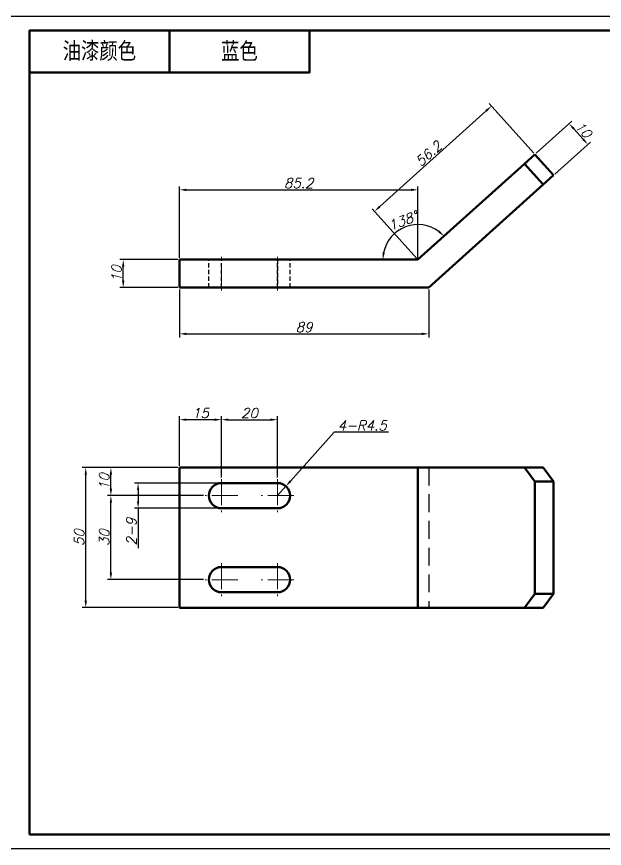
# Model space of a CAD drawing. Header units: inches. Extents: x 17901 to 26602, y 9673 to 14036.
# Drawn here: x 18671.3 to 18881.1, y 13161.6 to 13458.6 of the extents above; entities that cross this region are included whole.
import ezdxf

# ---------------------------------------------------------------- set-up
doc = ezdxf.new("R2010")
doc.units = ezdxf.units.IN
doc.header["$MEASUREMENT"] = 0
doc.linetypes.add('CENTER', pattern=[50.8, 31.75, -6.35, 6.35, -6.35])
doc.linetypes.add('DASHED2', pattern=[9.525, 6.35, -3.175])
for name, color, linetype, lineweight in [('中心线', 1, 'CENTER', 15), ('图框_内框线', 5, 'Continuous', 50), ('标注线', 3, 'Continuous', 25), ('粗实线', 7, 'Continuous', 50), ('虚线', 2, 'DASHED2', 25)]:
    doc.layers.add(name, color=color, linetype=linetype, lineweight=lineweight)
doc.styles.add('DIM_FONT', font='romans.shx', dxfattribs={"oblique": 15})
doc.styles.add('仿宋体', font='FSGB2312.ttf', dxfattribs={"width": 0.8, "height": 3.5})
doc.dimstyles.new('幅面 1：1$0', dxfattribs={"dimtxt": 3.5, "dimasz": 2.5, "dimexe": 1.25, "dimexo": 0.625, "dimtad": 1, "dimdsep": 46, "dimtxsty": 'DIM_FONT', "dimcen": 2.5, "dimclrd": 256, "dimclre": 256, "dimclrt": 256, "dimadec": 0, "dimazin": 0, "dimtm": 1e-09, "dimtfac": 0.5, "dimtmove": 0, "dimatfit": 3, "dimfxl": 1, "dimlwd": -1, "dimarcsym": 0})
doc.dimstyles.new('幅面 1：1$2', dxfattribs={"dimtxt": 3.5, "dimasz": 2.5, "dimexe": 1.25, "dimexo": 0.625, "dimtad": 1, "dimdsep": 46, "dimtxsty": 'DIM_FONT', "dimcen": 2.5, "dimclrd": 256, "dimclre": 256, "dimclrt": 256, "dimazin": 2, "dimtfac": 0.5, "dimtmove": 0, "dimatfit": 3, "dimfxl": 1, "dimlwd": -1, "dimlwe": -1, "dimarcsym": 0})
doc.dimstyles.new('幅面 1：1$4', dxfattribs={"dimtxt": 3.5, "dimasz": 2.5, "dimexe": 1.25, "dimexo": 0.625, "dimtad": 1, "dimtoh": 1, "dimdsep": 46, "dimtxsty": 'DIM_FONT', "dimcen": 2.5, "dimclrd": 256, "dimclre": 256, "dimclrt": 256, "dimazin": 2, "dimtfac": 0.5, "dimtmove": 0, "dimatfit": 3, "dimfxl": 1, "dimlwd": -1, "dimlwe": -1, "dimarcsym": 0})

# ---------------------------------------------------------------- blocks, each defined once
blk = doc.blocks.new('*D133')
at = {"layer": 'Defpoints', "color": 0, "transparency": 16777216}
for p in [(18709.36, 13371.87), (18729.44, 13371.87), (18729.44, 13361.87)]:
    blk.add_point(p, dxfattribs=at)
at = {"layer": '标注线', "lineweight": -2, "transparency": 16777216}
for p, q in [((18728.82, 13371.87), (18708.11, 13371.87)), ((18728.82, 13361.87), (18708.11, 13361.87))]:
    blk.add_line(p, q, dxfattribs=at)
at = {"layer": '标注线', "transparency": 16777216}
blk.add_line((18709.36, 13364.37), (18709.36, 13369.37), dxfattribs=at)
for points in [[(18708.95, 13369.37), (18709.78, 13369.37), (18709.36, 13371.87)], [(18708.95, 13364.37), (18709.78, 13364.37), (18709.36, 13361.87)]]:
    blk.add_solid(points, dxfattribs=at)
at = {"layer": '标注线', "transparency": 16777216, "insert": (18706.99, 13366.87), "char_height": 3.5, "attachment_point": 5, "rotation": 90, "style": 'DIM_FONT'}
blk.add_mtext('10', dxfattribs=at)
blk = doc.blocks.new('*D134')
at = {"layer": 'Defpoints', "color": 0, "transparency": 16777216}
for p in [(18729.44, 13361.87), (18818.44, 13361.87), (18818.44, 13345.37)]:
    blk.add_point(p, dxfattribs=at)
at = {"layer": '标注线', "lineweight": -2, "transparency": 16777216}
for p, q in [((18729.44, 13361.24), (18729.44, 13344.12)), ((18818.44, 13361.24), (18818.44, 13344.12))]:
    blk.add_line(p, q, dxfattribs=at)
at = {"layer": '标注线', "transparency": 16777216}
blk.add_line((18731.94, 13345.37), (18815.94, 13345.37), dxfattribs=at)
for points in [[(18731.94, 13345.79), (18731.94, 13344.95), (18729.44, 13345.37)], [(18815.94, 13345.79), (18815.94, 13344.95), (18818.44, 13345.37)]]:
    blk.add_solid(points, dxfattribs=at)
at = {"layer": '标注线', "transparency": 16777216, "insert": (18773.94, 13347.75), "char_height": 3.5, "attachment_point": 5, "style": 'DIM_FONT'}
blk.add_mtext('89', dxfattribs=at)
blk = doc.blocks.new('*D135')
at = {"layer": 'Defpoints', "color": 0, "transparency": 16777216}
for p in [(18814.6, 13396.8), (18729.44, 13371.87), (18814.6, 13371.87)]:
    blk.add_point(p, dxfattribs=at)
at = {"layer": '标注线', "lineweight": -2, "transparency": 16777216}
for p, q in [((18729.44, 13372.49), (18729.44, 13398.05)), ((18814.6, 13372.49), (18814.6, 13398.05))]:
    blk.add_line(p, q, dxfattribs=at)
at = {"layer": '标注线', "transparency": 16777216}
blk.add_line((18731.94, 13396.8), (18812.1, 13396.8), dxfattribs=at)
for points in [[(18731.94, 13397.21), (18731.94, 13396.38), (18729.44, 13396.8)], [(18812.1, 13397.21), (18812.1, 13396.38), (18814.6, 13396.8)]]:
    blk.add_solid(points, dxfattribs=at)
at = {"layer": '标注线', "transparency": 16777216, "insert": (18772.02, 13399.17), "char_height": 3.5, "attachment_point": 5, "style": 'DIM_FONT'}
blk.add_mtext('85.2', dxfattribs=at)
blk = doc.blocks.new('*D136')
at = {"layer": 'Defpoints', "color": 0, "transparency": 16777216}
for p in [(18852.62, 13406.1), (18815.04, 13384.39), (18729.44, 13371.87), (18814.6, 13371.87), (18814.6, 13371.87)]:
    blk.add_point(p, dxfattribs=at)
at = {"layer": '标注线', "transparency": 16777216}
blk.add_arc((18814.6, 13371.87), 12.53, 53.4515, 168.5485, dxfattribs=at)
for points in [[(18822.35, 13382.24), (18821.78, 13381.63), (18823.91, 13380.25)], [(18802.74, 13374.32), (18801.91, 13374.4), (18802.07, 13371.87)]]:
    blk.add_solid(points, dxfattribs=at)
at = {"layer": '标注线', "transparency": 16777216, "insert": (18809.26, 13385.78), "char_height": 3.5, "attachment_point": 5, "rotation": 21, "style": 'DIM_FONT'}
blk.add_mtext('138°', dxfattribs=at)
blk = doc.blocks.new('*D137')
at = {"layer": 'Defpoints', "color": 0, "transparency": 16777216}
for p in [(18695.99, 13297.6), (18729.44, 13297.6), (18729.44, 13247.6)]:
    blk.add_point(p, dxfattribs=at)
at = {"layer": '标注线', "lineweight": -2, "transparency": 16777216}
for p, q in [((18728.82, 13297.6), (18694.74, 13297.6)), ((18728.82, 13247.6), (18694.74, 13247.6))]:
    blk.add_line(p, q, dxfattribs=at)
at = {"layer": '标注线', "transparency": 16777216}
blk.add_line((18695.99, 13250.1), (18695.99, 13295.1), dxfattribs=at)
for points in [[(18695.58, 13295.1), (18696.41, 13295.1), (18695.99, 13297.6)], [(18695.58, 13250.1), (18696.41, 13250.1), (18695.99, 13247.6)]]:
    blk.add_solid(points, dxfattribs=at)
at = {"layer": '标注线', "transparency": 16777216, "insert": (18693.62, 13272.6), "char_height": 3.5, "attachment_point": 5, "rotation": 90, "style": 'DIM_FONT'}
blk.add_mtext('50', dxfattribs=at)
blk = doc.blocks.new('*D138')
at = {"layer": 'Defpoints', "color": 0, "transparency": 16777216}
for p in [(18704.97, 13287.6), (18738.59, 13287.6), (18738.59, 13257.6)]:
    blk.add_point(p, dxfattribs=at)
at = {"layer": '标注线', "lineweight": -2, "transparency": 16777216}
for p, q in [((18737.97, 13287.6), (18703.72, 13287.6)), ((18737.97, 13257.6), (18703.72, 13257.6))]:
    blk.add_line(p, q, dxfattribs=at)
at = {"layer": '标注线', "transparency": 16777216}
blk.add_line((18704.97, 13260.1), (18704.97, 13285.1), dxfattribs=at)
for points in [[(18704.55, 13285.1), (18705.39, 13285.1), (18704.97, 13287.6)], [(18704.55, 13260.1), (18705.39, 13260.1), (18704.97, 13257.6)]]:
    blk.add_solid(points, dxfattribs=at)
at = {"layer": '标注线', "transparency": 16777216, "insert": (18702.59, 13272.6), "char_height": 3.5, "attachment_point": 5, "rotation": 90, "style": 'DIM_FONT'}
blk.add_mtext('30', dxfattribs=at)
blk = doc.blocks.new('*D139')
at = {"layer": 'Defpoints', "color": 0, "transparency": 16777216}
for p in [(18704.97, 13297.6), (18729.44, 13297.6), (18738.59, 13287.6)]:
    blk.add_point(p, dxfattribs=at)
at = {"layer": '标注线', "lineweight": -2, "transparency": 16777216}
for p, q in [((18728.82, 13297.6), (18703.72, 13297.6)), ((18737.97, 13287.6), (18703.72, 13287.6))]:
    blk.add_line(p, q, dxfattribs=at)
at = {"layer": '标注线', "transparency": 16777216}
blk.add_line((18704.97, 13290.1), (18704.97, 13295.1), dxfattribs=at)
for points in [[(18704.55, 13295.1), (18705.39, 13295.1), (18704.97, 13297.6)], [(18704.55, 13290.1), (18705.39, 13290.1), (18704.97, 13287.6)]]:
    blk.add_solid(points, dxfattribs=at)
at = {"layer": '标注线', "transparency": 16777216, "insert": (18702.59, 13292.6), "char_height": 3.5, "attachment_point": 5, "rotation": 90, "style": 'DIM_FONT'}
blk.add_mtext('10', dxfattribs=at)
blk = doc.blocks.new('*D140')
at = {"layer": 'Defpoints', "color": 0, "transparency": 16777216}
for p in [(18744.44, 13292.1), (18714.67, 13283.1), (18744.44, 13283.1)]:
    blk.add_point(p, dxfattribs=at)
at = {"layer": '标注线', "lineweight": -2, "transparency": 16777216}
for p, q in [((18743.82, 13292.1), (18713.42, 13292.1)), ((18743.82, 13283.1), (18713.42, 13283.1))]:
    blk.add_line(p, q, dxfattribs=at)
at = {"layer": '标注线', "transparency": 16777216}
for p, q in [((18714.67, 13289.6), (18714.67, 13285.6)), ((18714.67, 13283.1), (18714.67, 13268.88))]:
    blk.add_line(p, q, dxfattribs=at)
for points in [[(18714.26, 13289.6), (18715.09, 13289.6), (18714.67, 13292.1)], [(18714.26, 13285.6), (18715.09, 13285.6), (18714.67, 13283.1)]]:
    blk.add_solid(points, dxfattribs=at)
at = {"layer": '标注线', "transparency": 16777216, "insert": (18712.3, 13274.74), "char_height": 3.5, "attachment_point": 5, "rotation": 90, "style": 'DIM_FONT'}
blk.add_mtext('2-9', dxfattribs=at)
blk = doc.blocks.new('*D141')
at = {"layer": 'Defpoints', "color": 0, "transparency": 16777216}
for p in [(18764.44, 13314.72), (18744.44, 13293.45), (18764.44, 13293.45)]:
    blk.add_point(p, dxfattribs=at)
at = {"layer": '标注线', "lineweight": -2, "transparency": 16777216}
for p, q in [((18744.44, 13294.07), (18744.44, 13315.97)), ((18764.44, 13294.07), (18764.44, 13315.97))]:
    blk.add_line(p, q, dxfattribs=at)
at = {"layer": '标注线', "transparency": 16777216}
blk.add_line((18746.94, 13314.72), (18761.94, 13314.72), dxfattribs=at)
for points in [[(18746.94, 13315.13), (18746.94, 13314.3), (18744.44, 13314.72)], [(18761.94, 13315.13), (18761.94, 13314.3), (18764.44, 13314.72)]]:
    blk.add_solid(points, dxfattribs=at)
at = {"layer": '标注线', "transparency": 16777216, "insert": (18754.44, 13317.09), "char_height": 3.5, "attachment_point": 5, "style": 'DIM_FONT'}
blk.add_mtext('20', dxfattribs=at)
blk = doc.blocks.new('*D102')
at = {"layer": 'Defpoints', "color": 0, "transparency": 16777216}
for p in [(18729.44, 13314.72), (18729.44, 13297.6), (18744.44, 13293.45)]:
    blk.add_point(p, dxfattribs=at)
at = {"layer": '标注线', "lineweight": -2, "transparency": 16777216}
for p, q in [((18729.44, 13298.22), (18729.44, 13315.97)), ((18744.44, 13294.07), (18744.44, 13315.97))]:
    blk.add_line(p, q, dxfattribs=at)
at = {"layer": '标注线', "transparency": 16777216}
blk.add_line((18741.94, 13314.72), (18731.94, 13314.72), dxfattribs=at)
for points in [[(18731.94, 13315.13), (18731.94, 13314.3), (18729.44, 13314.72)], [(18741.94, 13315.13), (18741.94, 13314.3), (18744.44, 13314.72)]]:
    blk.add_solid(points, dxfattribs=at)
at = {"layer": '标注线', "transparency": 16777216, "insert": (18736.94, 13317.09), "char_height": 3.5, "attachment_point": 5, "style": 'DIM_FONT'}
blk.add_mtext('15', dxfattribs=at)
blk = doc.blocks.new('*D142')
at = {"layer": 'Defpoints', "color": 0, "transparency": 16777216}
for p in [(18767.43, 13290.96), (18764.44, 13287.6)]:
    blk.add_point(p, dxfattribs=at)
at = {"layer": '标注线', "transparency": 16777216}
for p, q in [((18784.66, 13310.3), (18769.1, 13292.82)), ((18804.07, 13310.3), (18784.66, 13310.3)), ((18764.44, 13287.6), (18767.43, 13290.96))]:
    blk.add_line(p, q, dxfattribs=at)
blk.add_solid([(18768.79, 13293.1), (18769.41, 13292.55), (18767.43, 13290.96)], dxfattribs=at)
at = {"layer": '标注线', "transparency": 16777216, "insert": (18794.68, 13312.67), "char_height": 3.5, "attachment_point": 5, "style": 'DIM_FONT'}
blk.add_mtext('4-R4.5', dxfattribs=at)
blk = doc.blocks.new('*D143')
at = {"layer": 'Defpoints', "color": 0, "transparency": 16777216}
for p in [(18875.24, 13413.01), (18856.34, 13409.45), (18863.03, 13402.02)]:
    blk.add_point(p, dxfattribs=at)
at = {"layer": '标注线', "lineweight": -2, "transparency": 16777216}
for p, q in [((18856.8, 13409.87), (18869.48, 13421.28)), ((18863.5, 13402.44), (18876.17, 13413.85))]:
    blk.add_line(p, q, dxfattribs=at)
at = {"layer": '标注线', "transparency": 16777216}
blk.add_line((18870.22, 13418.59), (18873.57, 13414.87), dxfattribs=at)
for points in [[(18870.53, 13418.86), (18869.91, 13418.31), (18868.55, 13420.44)], [(18873.88, 13415.15), (18873.26, 13414.59), (18875.24, 13413.01)]]:
    blk.add_solid(points, dxfattribs=at)
at = {"layer": '标注线', "transparency": 16777216, "insert": (18873.66, 13418.32), "char_height": 3.5, "attachment_point": 5, "rotation": 312, "style": 'DIM_FONT'}
blk.add_mtext('10', dxfattribs=at)
blk = doc.blocks.new('*D103')
at = {"layer": 'Defpoints', "color": 0, "transparency": 16777216}
for p in [(18840.81, 13426.69), (18856.34, 13409.45), (18814.6, 13371.87)]:
    blk.add_point(p, dxfattribs=at)
at = {"layer": '标注线', "lineweight": -2, "transparency": 16777216}
for p, q in [((18855.92, 13409.91), (18839.98, 13427.62)), ((18814.19, 13372.33), (18798.24, 13390.04))]:
    blk.add_line(p, q, dxfattribs=at)
at = {"layer": '标注线', "transparency": 16777216}
blk.add_line((18800.94, 13390.79), (18838.96, 13425.02), dxfattribs=at)
for points in [[(18838.68, 13425.33), (18839.23, 13424.71), (18840.81, 13426.69)], [(18800.66, 13391.1), (18801.21, 13390.48), (18799.08, 13389.11)]]:
    blk.add_solid(points, dxfattribs=at)
at = {"layer": '标注线', "transparency": 16777216, "insert": (18818.36, 13409.67), "char_height": 3.5, "attachment_point": 5, "rotation": 42, "style": 'DIM_FONT'}
blk.add_mtext('56.2', dxfattribs=at)

msp = doc.modelspace()

# ---------------------------------------------------------------- linework, layer by layer
at = {"layer": 'Defpoints'}
msp.add_lwpolyline([(18650.859, 13161.647), (19070.859, 13161.647), (19070.859, 13458.647), (18650.859, 13458.647)], close=True, dxfattribs=at)
at = {"layer": '中心线', "ltscale": 0.3}
for p, q in [((18744.442, 13360.869), (18744.442, 13372.869)), ((18764.442, 13360.869), (18764.442, 13372.869))]:
    msp.add_line(p, q, dxfattribs=at)
at = {"layer": '中心线', "ltscale": 0.2925}
for p, q in [((18744.442, 13293.446), (18744.442, 13281.746)), ((18764.442, 13293.446), (18764.442, 13281.746)), ((18750.292, 13287.596), (18738.592, 13287.596)), ((18770.292, 13287.596), (18758.592, 13287.596)), ((18744.442, 13263.446), (18744.442, 13251.746)), ((18764.442, 13263.446), (18764.442, 13251.746)), ((18750.292, 13257.596), (18738.592, 13257.596)), ((18770.292, 13257.596), (18758.592, 13257.596))]:
    msp.add_line(p, q, dxfattribs=at)
at = {"layer": '图框_内框线'}
msp.add_line((18725.859, 13453.647), (18725.859, 13438.647), dxfattribs=at)
for points in [[(18675.859, 13166.647), (19065.859, 13166.647), (19065.859, 13453.647), (18675.859, 13453.647)], [(18675.859, 13453.647), (18775.859, 13453.647), (18775.859, 13438.647), (18675.859, 13438.647)]]:
    msp.add_lwpolyline(points, close=True, dxfattribs=at)
at = {"layer": '粗实线', "ltscale": 0.125}
for p, q in [((18852.624, 13406.103), (18856.34, 13409.449)), ((18859.315, 13398.672), (18863.031, 13402.017))]:
    msp.add_line(p, q, dxfattribs=at)
at = {"layer": '粗实线', "ltscale": 0.25}
for p, q in [((18863.031, 13402.017), (18856.34, 13409.449)), ((18859.315, 13398.672), (18852.624, 13406.103)), ((18729.442, 13371.869), (18729.442, 13361.869))]:
    msp.add_line(p, q, dxfattribs=at)
at = {"layer": '粗实线'}
for p, q in [((18852.624, 13406.103), (18814.604, 13371.869)), ((18818.442, 13361.869), (18859.315, 13398.672)), ((18814.604, 13371.869), (18729.442, 13371.869)), ((18729.442, 13361.869), (18818.442, 13361.869)), ((18729.442, 13297.596), (18729.442, 13247.596)), ((18814.604, 13297.596), (18729.442, 13297.596)), ((18814.604, 13297.596), (18814.604, 13247.596)), ((18852.624, 13297.596), (18814.604, 13297.596)), ((18744.442, 13292.096), (18764.442, 13292.096)), ((18856.34, 13292.596), (18856.34, 13252.596)), ((18863.031, 13292.596), (18863.031, 13252.596)), ((18764.442, 13283.096), (18744.442, 13283.096)), ((18744.442, 13262.096), (18764.442, 13262.096)), ((18764.442, 13253.096), (18744.442, 13253.096)), ((18814.604, 13247.596), (18729.442, 13247.596)), ((18852.624, 13247.596), (18814.604, 13247.596))]:
    msp.add_line(p, q, dxfattribs=at)
at = {"layer": '粗实线', "ltscale": 0.167283}
for p, q in [((18859.315, 13297.596), (18852.624, 13297.596)), ((18863.031, 13292.596), (18856.34, 13292.596)), ((18863.031, 13252.596), (18856.34, 13252.596)), ((18859.315, 13247.596), (18852.624, 13247.596))]:
    msp.add_line(p, q, dxfattribs=at)
at = {"layer": '粗实线', "ltscale": 0.155737}
for p, q in [((18856.34, 13292.596), (18852.624, 13297.596)), ((18863.031, 13292.596), (18859.315, 13297.596)), ((18852.624, 13247.596), (18856.34, 13252.596)), ((18859.315, 13247.596), (18863.031, 13252.596))]:
    msp.add_line(p, q, dxfattribs=at)
at = {"layer": '粗实线'}
for centre, start, end in [((18744.442, 13287.596), 90, 270), ((18764.442, 13287.596), 270, 90), ((18744.442, 13257.596), 90, 270), ((18764.442, 13257.596), 270, 90)]:
    msp.add_arc(centre, 4.5, start, end, dxfattribs=at)
at = {"layer": '虚线', "ltscale": 0.25}
for p, q in [((18859.315, 13398.672), (18852.624, 13406.103)), ((18739.942, 13361.869), (18739.942, 13371.869)), ((18739.942, 13361.869), (18739.942, 13371.869)), ((18744.442, 13361.869), (18744.442, 13371.869)), ((18744.442, 13361.869), (18744.442, 13371.869)), ((18744.442, 13361.869), (18744.442, 13371.869)), ((18744.442, 13361.869), (18744.442, 13371.869)), ((18764.442, 13371.869), (18764.442, 13361.869)), ((18764.442, 13361.869), (18764.442, 13371.869)), ((18764.442, 13361.869), (18764.442, 13371.869)), ((18764.442, 13361.869), (18764.442, 13371.869)), ((18768.942, 13361.869), (18768.942, 13371.869)), ((18768.942, 13361.869), (18768.942, 13371.869))]:
    msp.add_line(p, q, dxfattribs=at)
at = {"layer": '虚线'}
msp.add_line((18818.442, 13297.596), (18818.442, 13247.596), dxfattribs=at)

# ---------------------------------------------------------------- texts
at = {"layer": '标注线', "char_height": 6, "width": 50, "attachment_point": 5, "style": '仿宋体'}
for s, insert in [('油漆颜色', (18700.859, 13446.147)), ('{\\fSimSun|b0|i0|c134|p2;蓝色}', (18750.859, 13446.147))]:
    msp.add_mtext(s, dxfattribs=dict(at, insert=insert))

# ---------------------------------------------------------------- dimensions: what is measured, and where the dimension line sits
at = {"layer": '标注线'}
dim = msp.add_linear_dim(base=(18840.813, 13426.692), p1=(18814.604, 13371.869), p2=(18856.34, 13409.449), angle=42, dimstyle='幅面 1：1$0', override={"dimdec": 1}, dxfattribs=at)
dim.commit()
dim.dimension.update_dxf_attribs({"geometry": '*D103', "text_midpoint": (18818.356, 13409.668)})
for base, p1, p2, angle, picture, middle in [((18875.241, 13413.011), (18856.34, 13409.449), (18863.031, 13402.017), 312, '*D143', (18873.661, 13418.316)), ((18709.363, 13371.869), (18729.442, 13361.869), (18729.442, 13371.869), 90, '*D133', (18706.988, 13366.869)), ((18695.993, 13297.596), (18729.442, 13247.596), (18729.442, 13297.596), 90, '*D137', (18693.618, 13272.596)), ((18704.969, 13297.596), (18738.592, 13287.596), (18729.442, 13297.596), 90, '*D139', (18702.594, 13292.596)), ((18704.969, 13287.596), (18738.592, 13257.596), (18738.592, 13287.596), 90, '*D138', (18702.594, 13272.596))]:
    dim = msp.add_linear_dim(base=base, p1=p1, p2=p2, angle=angle, dimstyle='幅面 1：1$0', dxfattribs=at)
    dim.commit()
    dim.dimension.update_dxf_attribs({"geometry": picture, "text_midpoint": middle})
dim = msp.add_angular_dim_2l(base=(18815.041, 13384.391), line1=((18814.604, 13371.869), (18729.442, 13371.869)), line2=((18852.624, 13406.103), (18814.604, 13371.869)), dimstyle='幅面 1：1$2', dxfattribs=at)
dim.commit()
dim.dimension.update_dxf_attribs({"geometry": '*D136', "text_midpoint": (18809.262, 13385.784)})
dim = msp.add_linear_dim(base=(18814.604, 13396.798), p1=(18729.442, 13371.869), p2=(18814.604, 13371.869), dimstyle='幅面 1：1$0', override={"dimdec": 1}, dxfattribs=at)
dim.commit()
dim.dimension.update_dxf_attribs({"geometry": '*D135', "text_midpoint": (18772.023, 13399.173)})
for base, p1, p2, picture, middle in [((18818.442, 13345.371), (18729.442, 13361.869), (18818.442, 13361.869), '*D134', (18773.942, 13347.746)), ((18729.442, 13314.716), (18744.442, 13293.446), (18729.442, 13297.596), '*D102', (18736.942, 13317.091)), ((18764.442, 13314.716), (18744.442, 13293.446), (18764.442, 13293.446), '*D141', (18754.442, 13317.091))]:
    dim = msp.add_linear_dim(base=base, p1=p1, p2=p2, dimstyle='幅面 1：1$0', dxfattribs=at)
    dim.commit()
    dim.dimension.update_dxf_attribs({"geometry": picture, "text_midpoint": middle})
dim = msp.add_radius_dim(center=(18764.442, 13287.596), mpoint=(18767.435, 13290.957), text='4-<>', dimstyle='幅面 1：1$4', dxfattribs=at)
dim.commit()
dim.dimension.update_dxf_attribs({"geometry": '*D142', "text_midpoint": (18794.679, 13310.297), "dimtype": 164})
dim = msp.add_linear_dim(base=(18714.673, 13283.096), p1=(18744.442, 13292.096), p2=(18744.442, 13283.096), angle=90, text='2-<>', dimstyle='幅面 1：1$0', dxfattribs=at)
dim.commit()
dim.dimension.update_dxf_attribs({"geometry": '*D140', "text_midpoint": (18712.298, 13274.736)})

doc.saveas('drawing.dxf')
